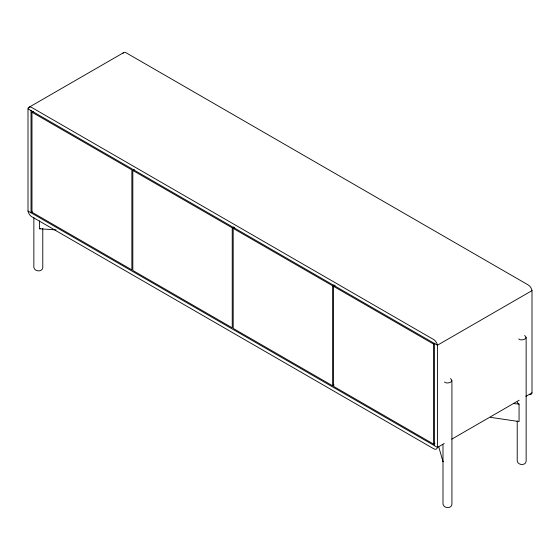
<?xml version="1.0" encoding="UTF-8"?>
<svg xmlns="http://www.w3.org/2000/svg" width="560" height="560" viewBox="0 0 560 560"><rect width="100%" height="100%" fill="white"/><g stroke="black" fill="none" stroke-linecap="round" stroke-linejoin="round"><path stroke-width="0.84" d="M450.464 378.581C454.895 381.878 446.929 384.44 444.458 382.053M524.678 335.496C529.116 338.793 521.15 341.355 518.672 338.968M443.317 461.3L443.016 461.727L438.767 446.901M29.036 107.254L123.592 52.661M31.969 112.217L131.873 169.897L131.873 269.913L31.969 212.233L31.969 112.217L33.481 111.342M32.536 211.904L31.024 212.779L31.024 110.579M132.818 170.443L232.246 227.843L232.246 327.859L132.818 270.459L132.818 170.443L134.33 169.568M232.246 227.843L233.758 226.975M334.138 384.937L332.619 385.812L233.191 328.405L233.191 228.389L234.703 227.521M233.191 228.389L332.619 285.796L334.138 284.921M434.98 443.163L433.468 444.038L333.571 386.358L333.571 286.342L335.083 285.467M333.571 286.342L433.468 344.022L434.98 343.147M122.843 53.452A5.481 3.164 60 0 1 126.343 52.927L528.22 284.949A5.481 3.164 60 0 1 532 290.626L437.444 345.219L28 108.836L28 211.029A5.481 3.164 60 0 0 31.78 216.713L433.657 448.728A5.481 3.164 60 0 0 437.444 447.419L444.248 443.492M451.815 439.124L519.141 400.253M525.945 396.319L532 392.826L532 290.626M39.536 220.92L39.536 228.781L40.271 228.606M56.091 229.908L39.536 228.781M513.898 403.571L519.064 404.103L519.064 421.568L490.546 417.354M519.064 404.103L518.763 403.963A4.683 2.702 0 0 1 517.391 402.052M28 211.029L437.444 447.419L437.444 345.219A5.481 3.164 60 0 0 433.657 339.542L31.78 107.52A5.481 3.164 60 0 0 28 108.836M526.141 337.358L526.141 461.321C525.588 465.857 517.895 465.332 517.216 461.069L517.216 420.91M451.92 380.443L451.92 504.406C451.374 508.942 443.674 508.417 442.995 504.154L442.995 444.794M434.413 343.476L434.413 445.676M433.468 344.022L433.468 444.038M332.619 285.796L332.619 385.812M42.784 228.417L42.784 267.701C42.238 272.244 34.545 271.719 33.859 267.456L33.859 217.693M532 392.826A5.481 3.164 60 0 1 529.501 394.625"/></g></svg>
